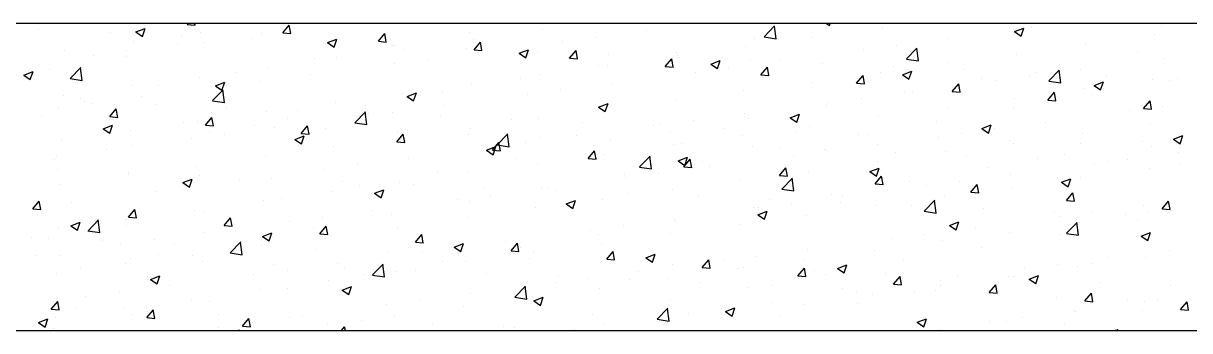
# Model space of a CAD drawing. Header units: millimetres. Extents: x 331487 to 517269, y 198509 to 399936.
# Drawn here: x 415902 to 416777, y 384679 to 384909 of the extents above; entities that cross this region are included whole.
import ezdxf

# ---------------------------------------------------------------- set-up
doc = ezdxf.new("R2010")
doc.units = ezdxf.units.MM
doc.header["$MEASUREMENT"] = 0
doc.layers.add('9th_Column', color=2, linetype='Continuous', lineweight=25)
doc.layers.add('COLUMN', color=6, linetype='Continuous')

msp = doc.modelspace()

# ---------------------------------------------------------------- linework, layer by layer
at = {"layer": '9th_Column'}
for p, q in [((419950.13, 384909.03), (414920.13, 384909.03)), ((415150.13, 384679.03), (419650.13, 384679.03))]:
    msp.add_line(p, q, dxfattribs=at)
at = {"layer": 'COLUMN', "color": 2, "linetype": 'Continuous'}
for p, q in [((415913.82, 384904.09), (415913.82, 384904.09)), ((415986.43, 384902.62), (415993.43, 384905.3)), ((415991.4, 384899.26), (415993.43, 384905.3)), ((416024.9, 384908.14), (416025.64, 384909.03)), ((416024.9, 384908.14), (416030.87, 384907.62)), ((416030.87, 384907.61), (416030.61, 384909.03)), ((416096.35, 384904.45), (416096.35, 384904.45)), ((416096.62, 384901.86), (416101.44, 384907.61)), ((416102.6, 384901.33), (416101.44, 384907.6)), ((416105.57, 384904.97), (416105.57, 384904.97)), ((416291.08, 384904.22), (416291.08, 384904.22)), ((416369.26, 384903.71), (416369.26, 384903.71)), ((416457.73, 384899), (416465.52, 384907.12)), ((416466.54, 384897.53), (416465.43, 384907.03)), ((416504.28, 384909.03), (416506.57, 384907.49)), ((416506.56, 384907.49), (416507.08, 384909.03)), ((416508.42, 384907.56), (416508.42, 384907.56)), ((416546.11, 384905.77), (416546.11, 384905.77)), ((416645.31, 384902.83), (416652.31, 384905.52)), ((416650.28, 384899.48), (416652.3, 384905.52)), ((416658.23, 384905.77), (416658.23, 384905.77)), ((416755.53, 384907.66), (416755.53, 384907.66)), ((415967.2, 384901.84), (415967.2, 384901.84)), ((415984.71, 384895.62), (415984.71, 384895.62)), ((415986.43, 384902.62), (415991.41, 384899.26)), ((416020.58, 384899.58), (416020.58, 384899.58)), ((416035.22, 384902.03), (416035.22, 384902.03)), ((416073.96, 384897.33), (416073.96, 384897.33)), ((416080.53, 384901.68), (416080.53, 384901.68)), ((416096.62, 384901.86), (416102.6, 384901.34)), ((416127.35, 384895.07), (416127.35, 384895.07)), ((416130.14, 384894.61), (416137.15, 384897.29)), ((416135.11, 384891.25), (416137.14, 384897.29)), ((416168.35, 384895.59), (416173.17, 384901.33)), ((416168.35, 384895.59), (416174.32, 384895.07)), ((416174.32, 384895.06), (416173.16, 384901.33)), ((416236.95, 384902.51), (416236.95, 384902.51)), ((416239.74, 384897.17), (416239.74, 384897.17)), ((416240.07, 384889.31), (416244.89, 384895.06)), ((416246.05, 384888.78), (416244.89, 384895.05)), ((416306.35, 384895.43), (416306.35, 384895.43)), ((416331.38, 384898.72), (416331.38, 384898.72)), ((416450.1, 384897.55), (416450.1, 384897.55)), ((416457.64, 384898.91), (416466.54, 384897.53)), ((416494.17, 384898.27), (416494.17, 384898.27)), ((416595.08, 384897.46), (416595.08, 384897.46)), ((416645.31, 384902.83), (416650.28, 384899.48)), ((416750.03, 384900.46), (416750.03, 384900.46)), ((415933.37, 384888.58), (415933.37, 384888.58)), ((415979.51, 384888.37), (415979.51, 384888.37)), ((416017.38, 384893.36), (416017.38, 384893.36)), ((416038.03, 384894.44), (416038.03, 384894.44)), ((416130.15, 384894.61), (416135.12, 384891.25)), ((416178.63, 384892.5), (416178.63, 384892.5)), ((416180.73, 384892.82), (416180.73, 384892.82)), ((416187.8, 384889.68), (416187.8, 384889.68)), ((416234.11, 384890.56), (416234.11, 384890.56)), ((416240.07, 384889.31), (416246.05, 384888.79)), ((416243.2, 384887.11), (416243.2, 384887.11)), ((416273.86, 384886.6), (416280.86, 384889.29)), ((416273.86, 384886.6), (416278.83, 384883.24)), ((416278.83, 384883.24), (416280.85, 384889.28)), ((416287.49, 384888.3), (416287.49, 384888.3)), ((416311.8, 384883.04), (416316.62, 384888.78)), ((416317.77, 384882.51), (416316.62, 384888.78)), ((416340.87, 384886.05), (416340.87, 384886.05)), ((416391.78, 384887.54), (416391.78, 384887.54)), ((416443.66, 384891.87), (416443.66, 384891.87)), ((416532.17, 384889.18), (416532.17, 384889.18)), ((416557.2, 384892.47), (416557.2, 384892.47)), ((416564.46, 384882.45), (416572.25, 384890.57)), ((416573.26, 384880.98), (416572.16, 384890.47)), ((416698.69, 384893.42), (416698.69, 384893.42)), ((416737.56, 384887.93), (416737.56, 384887.93)), ((415954.47, 384885.08), (415954.47, 384885.08)), ((415979.72, 384884.43), (415979.72, 384884.43)), ((416120.31, 384882.49), (416120.31, 384882.49)), ((416137.29, 384883.27), (416137.29, 384883.27)), ((416180.29, 384878.83), (416180.29, 384878.83)), ((416205.32, 384882.13), (416205.32, 384882.13)), ((416311.8, 384883.04), (416317.78, 384882.52)), ((416333.46, 384877.53), (416333.46, 384877.53)), ((416340.38, 384877.33), (416340.38, 384877.33)), ((416383.53, 384876.76), (416388.35, 384882.51)), ((416389.5, 384876.23), (416388.34, 384882.5)), ((416392.32, 384884.83), (416392.32, 384884.83)), ((416394.26, 384883.79), (416394.26, 384883.79)), ((416417.57, 384878.59), (416424.57, 384881.28)), ((416417.57, 384878.59), (416422.55, 384875.23)), ((416422.54, 384875.23), (416424.57, 384881.28)), ((416447.64, 384881.54), (416447.64, 384881.54)), ((416469.01, 384880.86), (416469.01, 384880.86)), ((416501.02, 384879.28), (416501.02, 384879.28)), ((416564.37, 384882.35), (416573.26, 384880.97)), ((416596.24, 384879.52), (416596.24, 384879.52)), ((416646.75, 384885.92), (416646.75, 384885.92)), ((416679.24, 384877.92), (416679.24, 384877.92)), ((416757.99, 384882.93), (416757.99, 384882.93)), ((415902.41, 384870.36), (415909.41, 384873.05)), ((415902.41, 384870.36), (415907.38, 384867.01)), ((415907.38, 384867.01), (415909.41, 384873.05)), ((415921.4, 384874.41), (415921.4, 384874.41)), ((415937.37, 384867.8), (415945.16, 384875.91)), ((415946.17, 384866.32), (415945.07, 384875.82)), ((416034.01, 384868.74), (416034.01, 384868.74)), ((416062, 384872.48), (416062, 384872.48)), ((416085.95, 384876.23), (416085.95, 384876.23)), ((416117.13, 384870.52), (416117.13, 384870.52)), ((416289.87, 384870.93), (416289.87, 384870.93)), ((416383.53, 384876.76), (416389.5, 384876.24)), ((416406.11, 384872.58), (416406.11, 384872.58)), ((416431.14, 384875.88), (416431.14, 384875.88)), ((416455.25, 384870.49), (416460.07, 384876.23)), ((416455.25, 384870.49), (416461.23, 384869.97)), ((416461.23, 384869.96), (416460.07, 384876.23)), ((416526.98, 384864.21), (416531.8, 384869.96)), ((416532.95, 384863.68), (416531.79, 384869.95)), ((416544.89, 384872.48), (416544.89, 384872.48)), ((416554.4, 384877.03), (416554.4, 384877.03)), ((416561.28, 384870.58), (416568.29, 384873.27)), ((416561.28, 384870.58), (416566.26, 384867.22)), ((416566.25, 384867.22), (416568.28, 384873.27)), ((416607.79, 384874.77), (416607.79, 384874.77)), ((416656.96, 384869.63), (416656.96, 384869.63)), ((416661.17, 384872.52), (416661.17, 384872.52)), ((416671.18, 384865.9), (416678.97, 384874.01)), ((416679.99, 384864.42), (416678.88, 384873.92)), ((416694.83, 384874.62), (416694.83, 384874.62)), ((416714.55, 384870.26), (416714.55, 384870.26)), ((415937.28, 384867.7), (415946.18, 384866.32)), ((415983.5, 384862.33), (415983.5, 384862.33)), ((416003.68, 384862.47), (416003.68, 384862.47)), ((416046.12, 384862.35), (416053.12, 384865.04)), ((416046.12, 384862.35), (416051.1, 384859)), ((416051.09, 384859), (416053.12, 384865.04)), ((416054.23, 384862.23), (416054.23, 384862.23)), ((416079.26, 384865.53), (416079.26, 384865.53)), ((416238.52, 384863.88), (416238.52, 384863.88)), ((416275.14, 384867.51), (416275.14, 384867.51)), ((416342.95, 384864.27), (416342.95, 384864.27)), ((416492.95, 384864.98), (416492.95, 384864.98)), ((416526.98, 384864.21), (416532.95, 384863.69)), ((416598.7, 384857.94), (416603.52, 384863.68)), ((416604.68, 384857.41), (416603.52, 384863.68)), ((416620.93, 384867.91), (416620.93, 384867.91)), ((416631.92, 384866.33), (416631.92, 384866.33)), ((416671.09, 384865.8), (416679.99, 384864.42)), ((416697.47, 384860.13), (416697.47, 384860.13)), ((416705, 384862.57), (416712, 384865.26)), ((416705, 384862.57), (416709.97, 384859.22)), ((416709.97, 384859.21), (416711.99, 384865.26)), ((416748.81, 384867.17), (416748.81, 384867.17)), ((416761.52, 384865.98), (416761.52, 384865.98)), ((416767.93, 384868.01), (416767.93, 384868.01)), ((415932.15, 384855.29), (415932.15, 384855.29)), ((415945.36, 384852.46), (415945.36, 384852.46)), ((415991.07, 384853.92), (415991.07, 384853.92)), ((416044.01, 384851.15), (416052.9, 384849.77)), ((416044.1, 384851.24), (416051.88, 384859.36)), ((416052.9, 384849.77), (416051.79, 384859.27)), ((416186.58, 384856.39), (416186.58, 384856.39)), ((416189.84, 384854.34), (416196.84, 384857.03)), ((416189.84, 384854.34), (416194.81, 384850.99)), ((416194.8, 384850.99), (416196.83, 384857.03)), ((416216.82, 384857.5), (416216.82, 384857.5)), ((416280.04, 384855.99), (416280.04, 384855.99)), ((416305.08, 384859.28), (416305.08, 384859.28)), ((416391.1, 384851.54), (416391.1, 384851.54)), ((416442.44, 384858.58), (416442.44, 384858.58)), ((416530.9, 384853.03), (416530.9, 384853.03)), ((416562.61, 384857.9), (416562.61, 384857.9)), ((416568.77, 384858.02), (416568.77, 384858.02)), ((416598.7, 384857.94), (416604.68, 384857.42)), ((416645.53, 384852.63), (416645.53, 384852.63)), ((416670.43, 384851.66), (416675.25, 384857.41)), ((416670.43, 384851.66), (416676.41, 384851.14)), ((416676.4, 384851.13), (416675.25, 384857.4)), ((416703.21, 384855.97), (416703.21, 384855.97)), ((416742.16, 384845.39), (416746.98, 384851.13)), ((416748.13, 384844.86), (416746.97, 384851.13)), ((415928.16, 384845.64), (415928.16, 384845.64)), ((415947.73, 384850.74), (415947.73, 384850.74)), ((415953.2, 384848.93), (415953.2, 384848.93)), ((415967.04, 384839.2), (415971.87, 384844.94)), ((415973.02, 384838.67), (415971.86, 384844.93)), ((416001.11, 384848.48), (416001.11, 384848.48)), ((416054.49, 384846.23), (416054.49, 384846.23)), ((416084.73, 384842.94), (416084.73, 384842.94)), ((416107.87, 384843.97), (416107.87, 384843.97)), ((416136.07, 384849.99), (416136.07, 384849.99)), ((416150.82, 384834.69), (416158.61, 384842.81)), ((416158.51, 384847.49), (416158.51, 384847.49)), ((416159.62, 384833.22), (416158.52, 384842.72)), ((416179.02, 384842.68), (416179.02, 384842.68)), ((416216.89, 384847.67), (416216.89, 384847.67)), ((416333.55, 384846.34), (416340.55, 384849.02)), ((416333.55, 384846.34), (416338.52, 384842.98)), ((416338.52, 384842.98), (416340.55, 384849.02)), ((416339.16, 384844.04), (416339.16, 384844.04)), ((416504.29, 384847.89), (416504.29, 384847.89)), ((416505.86, 384849.74), (416505.86, 384849.74)), ((416595.02, 384846.23), (416595.02, 384846.23)), ((416644.89, 384845.95), (416644.89, 384845.95)), ((416731.68, 384843.49), (416731.68, 384843.49)), ((416742.16, 384845.39), (416748.13, 384844.86)), ((416756.71, 384846.78), (416756.71, 384846.78)), ((415915.43, 384839.56), (415915.43, 384839.56)), ((415967.04, 384839.2), (415973.02, 384838.67)), ((415968.81, 384837.31), (415968.81, 384837.31)), ((416022.19, 384835.05), (416022.19, 384835.05)), ((416032.79, 384835.45), (416032.79, 384835.45)), ((416038.77, 384832.92), (416043.59, 384838.67)), ((416044.74, 384832.39), (416043.59, 384838.66)), ((416100.19, 384837.48), (416100.19, 384837.48)), ((416150.73, 384834.6), (416159.62, 384833.22)), ((416153.98, 384839.39), (416153.98, 384839.39)), ((416161.25, 384841.72), (416161.25, 384841.72)), ((416214.64, 384839.46), (416214.64, 384839.46)), ((416268.02, 384837.21), (416268.02, 384837.21)), ((416288.65, 384837.64), (416288.65, 384837.64)), ((416321.4, 384834.95), (416321.4, 384834.95)), ((416404.83, 384836.44), (416404.83, 384836.44)), ((416442.71, 384841.42), (416442.71, 384841.42)), ((416445.97, 384837.88), (416445.97, 384837.88)), ((416477.26, 384838.33), (416484.26, 384841.01)), ((416477.26, 384838.33), (416482.24, 384834.97)), ((416482.23, 384834.97), (416484.26, 384841.01)), ((416543.68, 384839.19), (416543.68, 384839.19)), ((416586.57, 384835.94), (416586.57, 384835.94)), ((416668.52, 384835.17), (416668.52, 384835.17)), ((416747.6, 384833.88), (416747.6, 384833.88)), ((415962.1, 384830.1), (415969.1, 384832.79)), ((415962.1, 384830.1), (415967.07, 384826.74)), ((415967.07, 384826.74), (415969.1, 384832.79)), ((415982.28, 384829.04), (415982.28, 384829.04)), ((416038.77, 384832.92), (416044.75, 384832.4)), ((416041.87, 384827.47), (416041.87, 384827.47)), ((416052.95, 384826.09), (416052.95, 384826.09)), ((416075.57, 384832.79), (416075.57, 384832.79)), ((416090.83, 384831.07), (416090.83, 384831.07)), ((416105.81, 384822.09), (416112.82, 384824.78)), ((416110.5, 384826.65), (416115.32, 384832.39)), ((416110.5, 384826.65), (416116.47, 384826.12)), ((416110.78, 384818.73), (416112.81, 384824.78)), ((416116.47, 384826.11), (416115.31, 384832.38)), ((416128.96, 384830.54), (416128.96, 384830.54)), ((416182.22, 384820.37), (416187.04, 384826.12)), ((416182.34, 384828.28), (416182.34, 384828.28)), ((416188.2, 384819.84), (416187.04, 384826.11)), ((416235.72, 384826.03), (416235.72, 384826.03)), ((416237.31, 384830.6), (416237.31, 384830.6)), ((416257.54, 384818.14), (416265.33, 384826.26)), ((416266.35, 384816.67), (416265.24, 384826.17)), ((416316.64, 384824.83), (416316.64, 384824.83)), ((416374.78, 384832.69), (416374.78, 384832.69)), ((416379.8, 384833.14), (416379.8, 384833.14)), ((416387.65, 384827.87), (416387.65, 384827.87)), ((416428.17, 384830.44), (416428.17, 384830.44)), ((416441.23, 384825.29), (416441.23, 384825.29)), ((416481.55, 384828.18), (416481.55, 384828.18)), ((416491.74, 384831.69), (416491.74, 384831.69)), ((416528.25, 384825.93), (416528.25, 384825.93)), ((416534.93, 384825.93), (416534.93, 384825.93)), ((416605.62, 384826.89), (416605.62, 384826.89)), ((416620.97, 384830.32), (416627.98, 384833.01)), ((416620.97, 384830.32), (416625.95, 384826.96)), ((416625.94, 384826.96), (416627.97, 384833)), ((416630.65, 384830.19), (416630.65, 384830.19)), ((416696.25, 384826.84), (416696.25, 384826.84)), ((416764.69, 384822.31), (416771.69, 384825)), ((416769.66, 384818.95), (416771.68, 384825)), ((415930.94, 384822), (415930.94, 384822)), ((415983.55, 384817.46), (415983.55, 384817.46)), ((416027.92, 384822.79), (416027.92, 384822.79)), ((416105.81, 384822.09), (416110.79, 384818.74)), ((416134.86, 384816.7), (416134.86, 384816.7)), ((416182.22, 384820.37), (416188.2, 384819.85)), ((416185.37, 384823.1), (416185.37, 384823.1)), ((416249.53, 384814.08), (416256.53, 384816.77)), ((416253.74, 384816.54), (416253.74, 384816.54)), ((416253.95, 384814.1), (416258.77, 384819.84)), ((416254.5, 384810.73), (416256.52, 384816.77)), ((416257.45, 384818.05), (416266.35, 384816.67)), ((416259.92, 384813.56), (416258.77, 384819.83)), ((416278.77, 384819.84), (416278.77, 384819.84)), ((416289.1, 384823.77), (416289.1, 384823.77)), ((416329.33, 384817.86), (416329.33, 384817.86)), ((416342.49, 384821.52), (416342.49, 384821.52)), ((416389.88, 384818.25), (416389.88, 384818.25)), ((416395.87, 384819.26), (416395.87, 384819.26)), ((416449.25, 384817.01), (416449.25, 384817.01)), ((416542.46, 384818.58), (416542.46, 384818.58)), ((416588.31, 384823.67), (416588.31, 384823.67)), ((416641.69, 384821.42), (416641.69, 384821.42)), ((416644.32, 384819.34), (416644.32, 384819.34)), ((416695.08, 384819.16), (416695.08, 384819.16)), ((416741.4, 384820.97), (416741.4, 384820.97)), ((416748.46, 384816.91), (416748.46, 384816.91)), ((416764.69, 384822.31), (416769.66, 384818.95)), ((415925.23, 384807.45), (415925.23, 384807.45)), ((415926.89, 384809.49), (415926.89, 384809.49)), ((415964.76, 384814.48), (415964.76, 384814.48)), ((416083.51, 384809.65), (416083.51, 384809.65)), ((416190.58, 384808.23), (416190.58, 384808.23)), ((416249.53, 384814.08), (416254.5, 384810.73)), ((416253.95, 384814.1), (416259.93, 384813.57)), ((416271.01, 384807.85), (416271.01, 384807.85)), ((416325.67, 384807.82), (416330.5, 384813.57)), ((416325.67, 384807.82), (416331.65, 384807.3)), ((416331.65, 384807.29), (416330.49, 384813.56)), ((416337.95, 384810.75), (416337.95, 384810.75)), ((416364.27, 384801.59), (416372.06, 384809.71)), ((416373.07, 384800.12), (416371.97, 384809.61)), ((416393.24, 384806.07), (416400.24, 384808.76)), ((416397.4, 384801.54), (416402.22, 384807.29)), ((416398.21, 384802.72), (416400.24, 384808.76)), ((416403.37, 384801.01), (416402.22, 384807.28)), ((416469.93, 384815.92), (416469.93, 384815.92)), ((416479.55, 384810.3), (416479.55, 384810.3)), ((416502.63, 384814.75), (416502.63, 384814.75)), ((416504.59, 384813.59), (416504.59, 384813.59)), ((416556.01, 384812.5), (416556.01, 384812.5)), ((416593.81, 384812.94), (416593.81, 384812.94)), ((416609.4, 384810.24), (416609.4, 384810.24)), ((416662.78, 384807.98), (416662.78, 384807.98)), ((416683.08, 384810.96), (416683.08, 384810.96)), ((416730.41, 384807.34), (416730.41, 384807.34)), ((416768.28, 384812.33), (416768.28, 384812.33)), ((415927.83, 384799.91), (415927.83, 384799.91)), ((416031.58, 384802.16), (416031.58, 384802.16)), ((416127.67, 384799.95), (416127.67, 384799.95)), ((416152.71, 384803.24), (416152.71, 384803.24)), ((416287.43, 384804.35), (416287.43, 384804.35)), ((416364.18, 384801.49), (416373.07, 384800.11)), ((416393.24, 384806.07), (416398.21, 384802.72)), ((416397.4, 384801.54), (416403.38, 384801.02)), ((416411.61, 384805.91), (416411.61, 384805.91)), ((416416.4, 384801.98), (416416.4, 384801.98)), ((416469.13, 384795.27), (416473.95, 384801.01)), ((416475.1, 384794.74), (416473.94, 384801.01)), ((416536.95, 384798.06), (416543.95, 384800.75)), ((416541.92, 384794.71), (416543.95, 384800.75)), ((416542.46, 384805.9), (416542.46, 384805.9)), ((416624.76, 384800.95), (416624.76, 384800.95)), ((416705.37, 384804.05), (416705.37, 384804.05)), ((416716.16, 384805.73), (416716.16, 384805.73)), ((416746.38, 384800.59), (416746.38, 384800.59)), ((416769.54, 384803.47), (416769.54, 384803.47)), ((415981.06, 384795.76), (415981.06, 384795.76)), ((415981.21, 384797.65), (415981.21, 384797.65)), ((416021.79, 384789.84), (416028.79, 384792.53)), ((416021.79, 384789.84), (416026.77, 384786.48)), ((416026.76, 384786.48), (416028.79, 384792.52)), ((416034.59, 384795.4), (416034.59, 384795.4)), ((416064.52, 384791.63), (416064.52, 384791.63)), ((416087.98, 384793.14), (416087.98, 384793.14)), ((416141.36, 384790.89), (416141.36, 384790.89)), ((416184.15, 384789.81), (416184.15, 384789.81)), ((416212.7, 384797.84), (416212.7, 384797.84)), ((416236.09, 384797.31), (416236.09, 384797.31)), ((416353.29, 384795.9), (416353.29, 384795.9)), ((416353.49, 384793.7), (416353.49, 384793.7)), ((416378.53, 384797), (416378.53, 384797)), ((416440.01, 384792), (416440.01, 384792)), ((416469.13, 384795.27), (416475.1, 384794.75)), ((416470.99, 384785.04), (416478.78, 384793.15)), ((416479.8, 384783.56), (416478.69, 384793.06)), ((416490.52, 384798.4), (416490.52, 384798.4)), ((416536.95, 384798.06), (416541.93, 384794.71)), ((416540.85, 384788.99), (416545.67, 384794.74)), ((416546.83, 384788.46), (416545.67, 384794.73)), ((416566.44, 384790.94), (416566.44, 384790.94)), ((416604.34, 384790.75), (416604.34, 384790.75)), ((416642.22, 384795.73), (416642.22, 384795.73)), ((416680.67, 384790.06), (416687.67, 384792.74)), ((416680.67, 384790.06), (416685.64, 384786.7)), ((416685.63, 384786.7), (416687.66, 384792.74)), ((416695.04, 384793.55), (416695.04, 384793.55)), ((415929.72, 384788.71), (415929.72, 384788.71)), ((416001.61, 384783.35), (416001.61, 384783.35)), ((416026.65, 384786.65), (416026.65, 384786.65)), ((416133.64, 384783.41), (416133.64, 384783.41)), ((416154.38, 384787.83), (416154.38, 384787.83)), ((416165.5, 384781.83), (416172.51, 384784.52)), ((416165.5, 384781.83), (416170.48, 384778.47)), ((416170.47, 384778.47), (416172.5, 384784.52)), ((416194.74, 384788.63), (416194.74, 384788.63)), ((416248.12, 384786.37), (416248.12, 384786.37)), ((416290.34, 384785.39), (416290.34, 384785.39)), ((416294.98, 384785.89), (416294.98, 384785.89)), ((416301.51, 384784.12), (416301.51, 384784.12)), ((416354.89, 384781.86), (416354.89, 384781.86)), ((416388.67, 384784.96), (416388.67, 384784.96)), ((416470.9, 384784.94), (416479.8, 384783.56)), ((416540.85, 384788.99), (416546.83, 384788.47)), ((416579.31, 384787.45), (416579.31, 384787.45)), ((416612.58, 384782.72), (416617.4, 384788.46)), ((416612.58, 384782.72), (416618.56, 384782.2)), ((416618.55, 384782.19), (416617.4, 384788.46)), ((416643.1, 384786.05), (416643.1, 384786.05)), ((416684.3, 384776.44), (416689.13, 384782.19)), ((416690.28, 384775.91), (416689.12, 384782.18)), ((415909.19, 384770.25), (415914.01, 384776)), ((415915.17, 384769.72), (415914.01, 384775.99)), ((415938.46, 384775.04), (415938.46, 384775.04)), ((416082.3, 384776.37), (416082.3, 384776.37)), ((416096.06, 384777.82), (416096.06, 384777.82)), ((416227.43, 384777.1), (416227.43, 384777.1)), ((416236.66, 384775.88), (416236.66, 384775.88)), ((416252.46, 384780.4), (416252.46, 384780.4)), ((416309.22, 384773.82), (416316.22, 384776.51)), ((416309.22, 384773.82), (416314.19, 384770.47)), ((416314.19, 384770.46), (416316.21, 384776.51)), ((416336.73, 384777.46), (416336.73, 384777.46)), ((416408.27, 384779.61), (416408.27, 384779.61)), ((416461.65, 384777.35), (416461.65, 384777.35)), ((416478.28, 384774.15), (416478.28, 384774.15)), ((416508.12, 384780.93), (416508.12, 384780.93)), ((416515.03, 384775.1), (416515.03, 384775.1)), ((416516.15, 384779.14), (416516.15, 384779.14)), ((416541.25, 384772.61), (416541.25, 384772.61)), ((416568.42, 384772.84), (416568.42, 384772.84)), ((416577.72, 384768.48), (416585.51, 384776.6)), ((416586.52, 384767.01), (416585.41, 384776.51)), ((416592.59, 384779.65), (416592.59, 384779.65)), ((416684.3, 384776.44), (416690.28, 384775.92)), ((416741.97, 384772.89), (416741.97, 384772.89)), ((416756.03, 384770.17), (416760.85, 384775.91)), ((416762, 384769.64), (416760.85, 384775.91)), ((415909.19, 384770.25), (415915.17, 384769.73)), ((415980.92, 384763.98), (415985.74, 384769.72)), ((415980.92, 384763.98), (415986.9, 384763.45)), ((415986.89, 384763.45), (415985.74, 384769.71)), ((416030.36, 384768.87), (416030.36, 384768.87)), ((416037.74, 384767.81), (416037.74, 384767.81)), ((416126.4, 384763.8), (416126.4, 384763.8)), ((416164.28, 384768.79), (416164.28, 384768.79)), ((416178.34, 384765.87), (416178.34, 384765.87)), ((416234.88, 384764.02), (416234.88, 384764.02)), ((416286.22, 384771.06), (416286.22, 384771.06)), ((416449.8, 384770.92), (416449.8, 384770.92)), ((416452.93, 384765.81), (416459.93, 384768.5)), ((416452.93, 384765.81), (416457.9, 384762.46)), ((416453.25, 384770.85), (416453.25, 384770.85)), ((416457.9, 384762.46), (416459.93, 384768.5)), ((416489.31, 384765.11), (416489.31, 384765.11)), ((416577.63, 384768.39), (416586.52, 384767.01)), ((416621.8, 384770.59), (416621.8, 384770.59)), ((416675.18, 384768.33), (416675.18, 384768.33)), ((416679.07, 384764.61), (416679.07, 384764.61)), ((416704.1, 384767.9), (416704.1, 384767.9)), ((416728.56, 384766.08), (416728.56, 384766.08)), ((416745.17, 384767.3), (416745.17, 384767.3)), ((416756.03, 384770.17), (416762.01, 384769.65)), ((415928.51, 384755.42), (415928.51, 384755.42)), ((415937.77, 384757.59), (415944.77, 384760.27)), ((415937.77, 384757.59), (415942.74, 384754.23)), ((415942.74, 384754.23), (415944.77, 384760.27)), ((415950.63, 384753.83), (415958.42, 384761.95)), ((415959.43, 384752.36), (415958.33, 384761.86)), ((415979.42, 384757.8), (415979.42, 384757.8)), ((415979.85, 384762.47), (415979.85, 384762.47)), ((416052.65, 384757.7), (416057.47, 384763.45)), ((416052.65, 384757.7), (416058.62, 384757.18)), ((416058.62, 384757.17), (416057.46, 384763.44)), ((416101.37, 384760.51), (416101.37, 384760.51)), ((416120.02, 384755.86), (416120.02, 384755.86)), ((416124.37, 384751.43), (416129.19, 384757.17)), ((416130.35, 384750.9), (416129.19, 384757.16)), ((416182.94, 384756.52), (416182.94, 384756.52)), ((416352.22, 384757.55), (416352.22, 384757.55)), ((416390.09, 384762.54), (416390.09, 384762.54)), ((416391.48, 384760.91), (416391.48, 384760.91)), ((416438.8, 384758.71), (416438.8, 384758.71)), ((416596.64, 384757.8), (416603.64, 384760.49)), ((416596.64, 384757.8), (416601.62, 384754.45)), ((416601.61, 384754.45), (416603.64, 384760.49)), ((416615.91, 384756.29), (416615.91, 384756.29)), ((416684.44, 384751.93), (416692.23, 384760.05)), ((416693.24, 384750.46), (416692.14, 384759.96)), ((416693.82, 384760.26), (416693.82, 384760.26)), ((416737.27, 384761.3), (416737.27, 384761.3)), ((415908.36, 384748.81), (415908.36, 384748.81)), ((415921.1, 384747.79), (415921.1, 384747.79)), ((415950.54, 384753.74), (415959.43, 384752.36)), ((415961.74, 384746.55), (415961.74, 384746.55)), ((416000.34, 384747.21), (416000.34, 384747.21)), ((416038.21, 384752.19), (416038.21, 384752.19)), ((416081.48, 384749.58), (416088.48, 384752.26)), ((416081.48, 384749.58), (416086.46, 384746.22)), ((416086.45, 384746.22), (416088.48, 384752.26)), ((416124.37, 384751.43), (416130.35, 384750.9)), ((416132.43, 384750.12), (416132.43, 384750.12)), ((416196.1, 384745.15), (416200.92, 384750.9)), ((416202.07, 384744.62), (416200.92, 384750.89)), ((416327.19, 384754.26), (416327.19, 384754.26)), ((416333.17, 384750.9), (416333.17, 384750.9)), ((416387.45, 384751.67), (416387.45, 384751.67)), ((416553, 384748.01), (416553, 384748.01)), ((416578.04, 384751.31), (416578.04, 384751.31)), ((416591.37, 384746.36), (416591.37, 384746.36)), ((416641.88, 384752.76), (416641.88, 384752.76)), ((416678.95, 384751.29), (416678.95, 384751.29)), ((416684.35, 384751.84), (416693.24, 384750.46)), ((416740.36, 384749.79), (416747.36, 384752.48)), ((416740.36, 384749.79), (416745.33, 384746.44)), ((416745.33, 384746.44), (416747.35, 384752.48)), ((415975.31, 384743.91), (415975.31, 384743.91)), ((416015.12, 384744.3), (416015.12, 384744.3)), ((416057.35, 384737.28), (416065.14, 384745.4)), ((416061.7, 384745.85), (416061.7, 384745.85)), ((416066.16, 384735.81), (416065.05, 384745.31)), ((416068.5, 384742.04), (416068.5, 384742.04)), ((416081.08, 384743.08), (416081.08, 384743.08)), ((416121.89, 384739.79), (416121.89, 384739.79)), ((416175.27, 384737.53), (416175.27, 384737.53)), ((416196.1, 384745.15), (416202.07, 384744.63)), ((416201.12, 384737.66), (416201.12, 384737.66)), ((416225.19, 384741.57), (416232.2, 384744.26)), ((416225.19, 384741.57), (416230.17, 384738.21)), ((416226.16, 384740.96), (416226.16, 384740.96)), ((416230.16, 384738.21), (416232.19, 384744.25)), ((416264.03, 384745.94), (416264.03, 384745.94)), ((416267.82, 384738.88), (416272.64, 384744.62)), ((416267.82, 384738.88), (416273.8, 384738.35)), ((416273.8, 384738.35), (416272.64, 384744.61)), ((416274.85, 384740.89), (416274.85, 384740.89)), ((416285, 384737.77), (416285, 384737.77)), ((416335.51, 384744.17), (416335.51, 384744.17)), ((416339.55, 384732.6), (416344.37, 384738.35)), ((416345.52, 384732.07), (416344.37, 384738.34)), ((416489.85, 384739.7), (416489.85, 384739.7)), ((416540.03, 384739.32), (416540.03, 384739.32)), ((416620.63, 384741.28), (416620.63, 384741.28)), ((416761.23, 384739.35), (416761.23, 384739.35)), ((415912.15, 384735.6), (415912.15, 384735.6)), ((415929.44, 384735.38), (415929.44, 384735.38)), ((415978.63, 384729.18), (415978.63, 384729.18)), ((415982.82, 384733.12), (415982.82, 384733.12)), ((416003.38, 384735.84), (416003.38, 384735.84)), ((416029.14, 384735.58), (416029.14, 384735.58)), ((416036.21, 384730.86), (416036.21, 384730.86)), ((416057.26, 384737.19), (416066.16, 384735.81)), ((416089.59, 384728.61), (416089.59, 384728.61)), ((416137.97, 384729.35), (416137.97, 384729.35)), ((416164.08, 384720.73), (416171.87, 384728.85)), ((416172.88, 384719.26), (416171.78, 384728.75)), ((416216.53, 384730.88), (416216.53, 384730.88)), ((416228.65, 384735.27), (416228.65, 384735.27)), ((416233.66, 384730.73), (416233.66, 384730.73)), ((416282.03, 384733.02), (416282.03, 384733.02)), ((416335.41, 384730.76), (416335.41, 384730.76)), ((416339.55, 384732.6), (416345.53, 384732.08)), ((416368.91, 384733.56), (416375.91, 384736.25)), ((416368.91, 384733.56), (416373.88, 384730.2)), ((416373.88, 384730.2), (416375.9, 384736.25)), ((416388.8, 384728.51), (416388.8, 384728.51)), ((416411.28, 384726.33), (416416.1, 384732.07)), ((416417.25, 384725.79), (416416.09, 384732.06)), ((416426.94, 384731.41), (416426.94, 384731.41)), ((416451.97, 384734.71), (416451.97, 384734.71)), ((416488.09, 384731.82), (416488.09, 384731.82)), ((416562.31, 384731.27), (416562.31, 384731.27)), ((416702.91, 384729.34), (416702.91, 384729.34)), ((416715.67, 384733.45), (416715.67, 384733.45)), ((416743.95, 384734.01), (416743.95, 384734.01)), ((415927.29, 384722.14), (415927.29, 384722.14)), ((415945.06, 384725.83), (415945.06, 384725.83)), ((415997.46, 384717.32), (416004.46, 384720.01)), ((416002.43, 384713.97), (416004.46, 384720.01)), ((416075.06, 384721.07), (416075.06, 384721.07)), ((416100.09, 384724.36), (416100.09, 384724.36)), ((416142.97, 384726.35), (416142.97, 384726.35)), ((416158.21, 384720.86), (416158.21, 384720.86)), ((416163.99, 384720.63), (416172.88, 384719.26)), ((416181.72, 384723.23), (416181.72, 384723.23)), ((416196.35, 384724.1), (416196.35, 384724.1)), ((416249.73, 384721.84), (416249.73, 384721.84)), ((416363.79, 384723.1), (416363.79, 384723.1)), ((416411.28, 384726.33), (416417.25, 384725.8)), ((416437.58, 384725.42), (416437.58, 384725.42)), ((416442.18, 384726.25), (416442.18, 384726.25)), ((416483, 384720.05), (416487.82, 384725.8)), ((416483, 384720.05), (416488.98, 384719.53)), ((416488.98, 384719.52), (416487.82, 384725.79)), ((416495.56, 384724), (416495.56, 384724)), ((416503.99, 384721.26), (416503.99, 384721.26)), ((416512.62, 384725.55), (416519.62, 384728.24)), ((416512.62, 384725.55), (416517.6, 384722.19)), ((416517.59, 384722.19), (416519.62, 384728.24)), ((416548.94, 384721.74), (416548.94, 384721.74)), ((416652.76, 384725.17), (416652.76, 384725.17)), ((416656.33, 384717.54), (416663.34, 384720.23)), ((416661.3, 384714.18), (416663.33, 384720.23)), ((416677.79, 384728.46), (416677.79, 384728.46)), ((416692.61, 384726.97), (416692.61, 384726.97)), ((415997.46, 384717.32), (416002.43, 384713.97)), ((416011.91, 384712.75), (416011.91, 384712.75)), ((416131.21, 384716.83), (416131.21, 384716.83)), ((416141.17, 384709.31), (416148.17, 384712)), ((416146.14, 384705.96), (416148.17, 384712)), ((416270.8, 384704.18), (416278.59, 384712.29)), ((416279.6, 384702.7), (416278.5, 384712.2)), ((416300.88, 384714.82), (416300.88, 384714.82)), ((416303.12, 384719.59), (416303.12, 384719.59)), ((416325.91, 384718.11), (416325.91, 384718.11)), ((416356.5, 384717.33), (416356.5, 384717.33)), ((416386.24, 384718.38), (416386.24, 384718.38)), ((416409.88, 384715.08), (416409.88, 384715.08)), ((416445.67, 384711.25), (416445.67, 384711.25)), ((416463.26, 384712.82), (416463.26, 384712.82)), ((416551.73, 384711.86), (416551.73, 384711.86)), ((416554.73, 384713.77), (416559.55, 384719.52)), ((416554.73, 384713.78), (416560.71, 384713.25)), ((416560.7, 384713.24), (416559.55, 384719.51)), ((416589.6, 384716.85), (416589.6, 384716.85)), ((416590.16, 384713.07), (416590.16, 384713.07)), ((416602.33, 384719.49), (416602.33, 384719.49)), ((416626.45, 384707.5), (416631.27, 384713.25)), ((416632.43, 384706.97), (416631.27, 384713.24)), ((416640.67, 384719.47), (416640.67, 384719.47)), ((416644.59, 384719.33), (416644.59, 384719.33)), ((416655.71, 384717.23), (416655.71, 384717.23)), ((416656.33, 384717.54), (416661.31, 384714.19)), ((416709.09, 384714.98), (416709.09, 384714.98)), ((416762.47, 384712.72), (416762.47, 384712.72)), ((415949, 384704.47), (415949, 384704.47)), ((415974.03, 384707.76), (415974.03, 384707.76)), ((416027.93, 384702.29), (416027.93, 384702.29)), ((416079.87, 384709.79), (416079.87, 384709.79)), ((416099.89, 384710.85), (416099.89, 384710.85)), ((416141.17, 384709.31), (416146.15, 384705.96)), ((416237.72, 384706.5), (416237.72, 384706.5)), ((416270.71, 384704.08), (416279.61, 384702.7)), ((416283.79, 384704.48), (416283.79, 384704.48)), ((416284.89, 384701.31), (416291.89, 384703.99)), ((416289.85, 384697.95), (416291.88, 384703.99)), ((416334.3, 384710.88), (416334.3, 384710.88)), ((416516.65, 384710.56), (416516.65, 384710.56)), ((416526.7, 384708.57), (416526.7, 384708.57)), ((416538.81, 384706.03), (416538.81, 384706.03)), ((416570.03, 384708.31), (416570.03, 384708.31)), ((416586.27, 384709.32), (416586.27, 384709.32)), ((416623.41, 384706.05), (416623.41, 384706.05)), ((416626.45, 384707.5), (416632.43, 384706.98)), ((416676.79, 384703.8), (416676.79, 384703.8)), ((416698.18, 384701.22), (416703, 384706.97)), ((416704.15, 384700.69), (416703, 384706.96)), ((416752.51, 384702.32), (416752.51, 384702.32)), ((415923.07, 384695.03), (415927.89, 384700.78)), ((415923.07, 384695.03), (415929.05, 384694.51)), ((415929.04, 384694.5), (415927.89, 384700.77)), ((415941.84, 384695.72), (415941.84, 384695.72)), ((415977.42, 384695.89), (415977.42, 384695.89)), ((415994.79, 384688.76), (415999.62, 384694.5)), ((416000.77, 384688.23), (415999.61, 384694.5)), ((416041.57, 384700.84), (416041.57, 384700.84)), ((416174.82, 384698.22), (416174.82, 384698.22)), ((416199.85, 384701.52), (416199.85, 384701.52)), ((416232.44, 384697.44), (416232.44, 384697.44)), ((416284.89, 384701.31), (416289.86, 384697.95)), ((416377.53, 384687.62), (416385.31, 384695.74)), ((416386.33, 384686.15), (416385.22, 384695.65)), ((416387.36, 384701.24), (416387.36, 384701.24)), ((416425.67, 384695.27), (416425.67, 384695.27)), ((416428.6, 384693.3), (416435.6, 384695.98)), ((416433.57, 384689.94), (416435.6, 384695.98)), ((416463.54, 384700.25), (416463.54, 384700.25)), ((416486.87, 384698.53), (416486.87, 384698.53)), ((416527.95, 384699.3), (416527.95, 384699.3)), ((416689.36, 384694.01), (416689.36, 384694.01)), ((416691.39, 384693.68), (416691.39, 384693.68)), ((416698.18, 384701.22), (416704.16, 384700.7)), ((416730.17, 384701.54), (416730.17, 384701.54)), ((416741.1, 384694.34), (416741.1, 384694.34)), ((416742.73, 384700.72), (416742.73, 384700.72)), ((416769.91, 384694.95), (416774.73, 384700.69)), ((416769.91, 384694.95), (416775.88, 384694.43)), ((416775.88, 384694.42), (416774.72, 384700.69)), ((415913.44, 384685.07), (415920.44, 384687.76)), ((415913.44, 384685.07), (415918.41, 384681.71)), ((415918.41, 384681.71), (415920.43, 384687.76)), ((415926.07, 384688.85), (415926.07, 384688.85)), ((415983.25, 384690.83), (415983.25, 384690.83)), ((415994.79, 384688.76), (416000.77, 384688.23)), ((415995.23, 384693.47), (415995.23, 384693.47)), ((416048.61, 384691.21), (416048.61, 384691.21)), ((416066.52, 384682.48), (416071.34, 384688.23)), ((416072.49, 384681.95), (416071.34, 384688.22)), ((416073.79, 384684.92), (416073.79, 384684.92)), ((416101.99, 384688.95), (416101.99, 384688.95)), ((416111.66, 384689.91), (416111.66, 384689.91)), ((416155.37, 384686.7), (416155.37, 384686.7)), ((416180.5, 384689.94), (416180.5, 384689.94)), ((416329.04, 384691.23), (416329.04, 384691.23)), ((416377.44, 384687.53), (416386.33, 384686.15)), ((416385.02, 384685.09), (416385.02, 384685.09)), ((416400.63, 384691.97), (416400.63, 384691.97)), ((416428.6, 384693.3), (416433.57, 384689.94)), ((416436.36, 384692.13), (416436.36, 384692.13)), ((416469.64, 384689.29), (416469.64, 384689.29)), ((416572.31, 384685.29), (416579.31, 384687.98)), ((416572.31, 384685.29), (416577.29, 384681.93)), ((416577.28, 384681.93), (416579.31, 384687.97)), ((416626.45, 384685.72), (416626.45, 384685.72)), ((416639.45, 384686.18), (416639.45, 384686.18)), ((416651.49, 384689.02), (416651.49, 384689.02)), ((415924.94, 384680.82), (415924.94, 384680.82)), ((416048.75, 384681.62), (416048.75, 384681.62)), ((416062.27, 384679.03), (416064.15, 384679.75)), ((416063.91, 384679.03), (416064.15, 384679.75)), ((416066.52, 384682.48), (416072.5, 384681.96)), ((416129.99, 384683.54), (416129.99, 384683.54)), ((416140.61, 384679.03), (416143.07, 384681.95)), ((416143.6, 384679.03), (416143.06, 384681.94)), ((416208.75, 384684.44), (416208.75, 384684.44)), ((416262.14, 384682.19), (416262.14, 384682.19)), ((416270.72, 384681.22), (416270.72, 384681.22)), ((416315.52, 384679.93), (416315.52, 384679.93)), ((416337.48, 384683.66), (416337.48, 384683.66)), ((416411.32, 384679.28), (416411.32, 384679.28)), ((416491.88, 384679.03), (416492.04, 384679.19)), ((416491.96, 384679.03), (416491.95, 384679.1)), ((416588.94, 384679.78), (416588.94, 384679.78)), ((416682.78, 384684.33), (416682.78, 384684.33)), ((416720.58, 384679.03), (416723.03, 384679.97)), ((416722.71, 384679.03), (416723.02, 384679.97))]:
    msp.add_line(p, q, dxfattribs=at)

doc.saveas('drawing.dxf')
